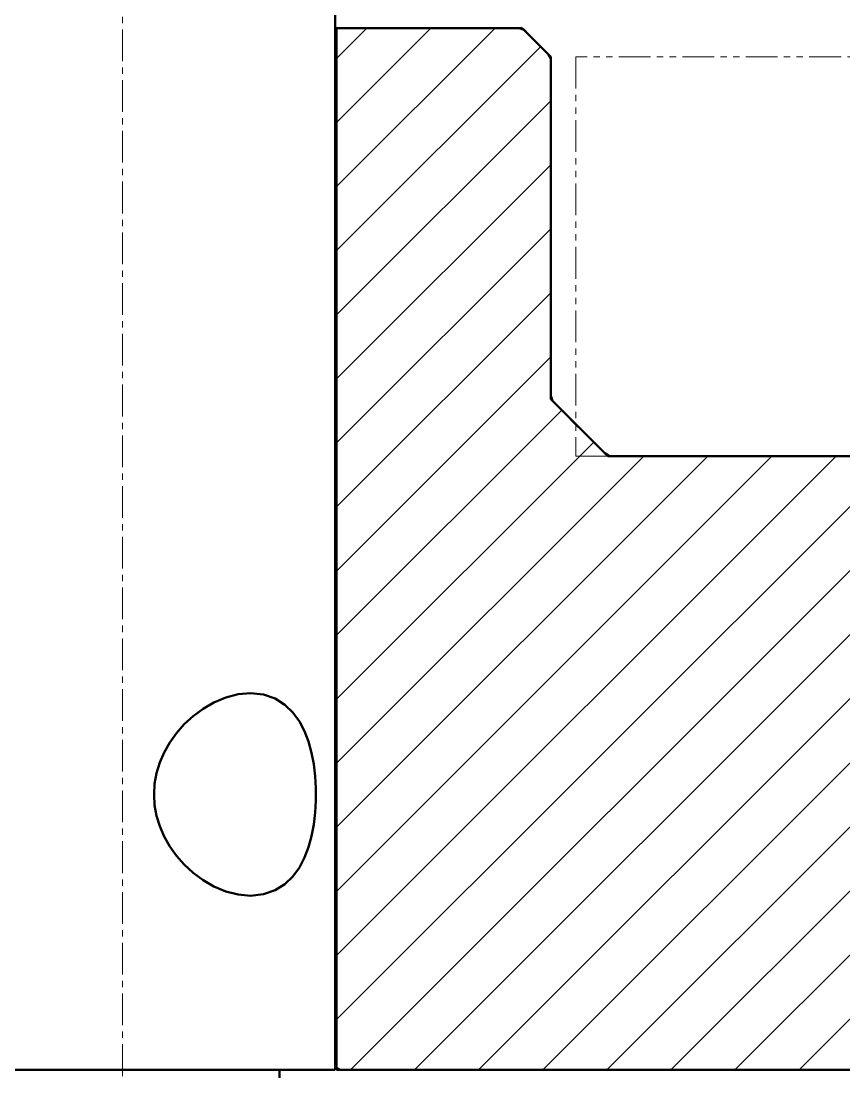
# Model space of a CAD drawing. Header units: millimetres. Extents: x 0 to 1682, y 0 to 1188.
# Drawn here: x 552.9 to 610.5, y 786.9 to 860.5 of the extents above; entities that cross this region are included whole.
import ezdxf

# ---------------------------------------------------------------- set-up
doc = ezdxf.new("R2010")
doc.units = ezdxf.units.MM
doc.header["$LTSCALE"] = 0.7
doc.linetypes.add('CENTER', pattern=[5.08, 3.175, -0.635, 0.635, -0.635])
doc.linetypes.add('PHANTOM', pattern=[6.35, 3.175, -0.635, 0.635, -0.635, 0.635, -0.635])
for name, color, linetype, lineweight in [('07_ОСИ', 2, 'CENTER', 18), ('20_ВИДИМЫЕ', 7, 'Continuous', 50), ('23_ШТРИХОВКА', 7, 'Continuous', 18), ('24_ФАНТОМ', 7, 'PHANTOM', 18)]:
    doc.layers.add(name, color=color, linetype=linetype, lineweight=lineweight)

msp = doc.modelspace()

# ---------------------------------------------------------------- hatches: boundary and pattern name
at = {"layer": '23_ШТРИХОВКА'}
h = msp.add_hatch(dxfattribs=at)
h.set_pattern_fill('ANSI31')
h.paths.add_polyline_path([(640.3, 784), (639.899, 784), (639.499, 784), (639.099, 784), (638.699, 784), (638.299, 784), (637.899, 784), (637.498, 784), (637.098, 784), (636.698, 784), (636.298, 784), (635.898, 784), (635.498, 784), (635.098, 784), (634.697, 784), (634.297, 784), (633.897, 784), (633.497, 784), (633.097, 784), (632.697, 784), (632.296, 784), (631.896, 784), (631.496, 784), (631.096, 784), (630.696, 784), (630.296, 784), (629.895, 784), (629.495, 784), (629.095, 784), (628.695, 784), (628.295, 784), (627.895, 784), (627.495, 784), (627.094, 784), (626.694, 784), (626.294, 784), (625.894, 784), (625.494, 784), (625.094, 784), (624.693, 784), (624.293, 784), (623.893, 784), (623.493, 784), (623.093, 784), (622.693, 784), (622.293, 784), (621.892, 784), (621.494, 784.026), (621.133, 784.191), (620.864, 784.484), (620.715, 784.854), (620.589, 785.234), (620.462, 785.614), (620.336, 785.993), (620.207, 786.372), (619.989, 786.705), (619.658, 786.925), (619.268, 787), (618.868, 787), (618.468, 787), (618.068, 787), (617.667, 787), (617.267, 787), (616.867, 787), (616.467, 787), (616.067, 787), (615.667, 787), (615.266, 787), (614.866, 787), (614.466, 787), (614.066, 787), (613.666, 787), (613.266, 787), (612.866, 787), (612.465, 787), (612.065, 787), (611.665, 787), (611.265, 787), (610.865, 787), (610.465, 787), (610.064, 787), (609.664, 787), (609.264, 787), (608.864, 787), (608.464, 787), (608.064, 787), (607.663, 787), (607.263, 787), (606.863, 787), (606.463, 787), (606.063, 787), (605.663, 787), (605.263, 787), (604.862, 787), (604.462, 787), (604.062, 787), (603.662, 787), (603.262, 787), (602.862, 787), (602.461, 787), (602.061, 787), (601.661, 787), (601.261, 787), (600.861, 787), (600.461, 787), (600.061, 787), (599.66, 787), (599.26, 787), (598.86, 787), (598.46, 787), (598.06, 787), (597.66, 787), (597.259, 787), (596.859, 787), (596.459, 787), (596.059, 787), (595.659, 787), (595.259, 787), (594.859, 787), (594.458, 787), (594.058, 787), (593.658, 787), (593.258, 787), (592.858, 787), (592.458, 787), (592.057, 787), (591.657, 787), (591.257, 787), (590.857, 787), (590.457, 787), (590.057, 787), (589.656, 787), (589.256, 787), (588.856, 787), (588.456, 787), (588.056, 787), (587.656, 787), (587.256, 787), (586.855, 787), (586.455, 787), (586.055, 787), (585.655, 787), (585.255, 787), (584.855, 787), (584.454, 787), (584.054, 787), (583.654, 787), (583.254, 787), (582.854, 787), (582.454, 787), (582.054, 787), (581.653, 787), (581.253, 787), (580.853, 787), (580.453, 787), (580.053, 787), (579.653, 787), (579.252, 787), (578.852, 787), (578.452, 787), (578.052, 787), (577.652, 787), (577.252, 787), (576.852, 787), (576.451, 787), (576.051, 787), (575.651, 787), (575.251, 787), (575, 787.149), (575, 787.549), (575, 787.95), (575, 788.35), (575, 788.75), (575, 789.15), (575, 789.55), (575, 789.95), (575, 790.35), (575, 790.751), (575, 791.151), (575, 791.551), (575, 791.951), (575, 792.351), (575, 792.751), (575, 793.152), (575, 793.552), (575, 793.952), (575, 794.352), (575, 794.752), (575, 795.152), (575, 795.553), (575, 795.953), (575, 796.353), (575, 796.753), (575, 797.153), (575, 797.553), (575, 797.953), (575, 798.354), (575, 798.754), (575, 799.154), (575, 799.554), (575, 799.954), (575, 800.354), (575, 800.755), (575, 801.155), (575, 801.555), (575, 801.955), (575, 802.355), (575, 802.755), (575, 803.155), (575, 803.556), (575, 803.956), (575, 804.356), (575, 804.756), (575, 805.156), (575, 805.556), (575, 805.957), (575, 806.357), (575, 806.757), (575, 807.157), (575, 807.557), (575, 807.957), (575, 808.357), (575, 808.758), (575, 809.158), (575, 809.558), (575, 809.958), (575, 810.358), (575, 810.758), (575, 811.159), (575, 811.559), (575, 811.959), (575, 812.359), (575, 812.759), (575, 813.159), (575, 813.56), (575, 813.96), (575, 814.36), (575, 814.76), (575, 815.16), (575, 815.56), (575, 815.96), (575, 816.361), (575, 816.761), (575, 817.161), (575, 817.561), (575, 817.961), (575, 818.361), (575, 818.762), (575, 819.162), (575, 819.562), (575, 819.962), (575, 820.362), (575, 820.762), (575, 821.162), (575, 821.563), (575, 821.963), (575, 822.363), (575, 822.763), (575, 823.163), (575, 823.563), (575, 823.964), (575, 824.364), (575, 824.764), (575, 825.164), (575, 825.564), (575, 825.964), (575, 826.364), (575, 826.765), (575, 827.165), (575, 827.565), (575, 827.965), (575, 828.365), (575, 828.765), (575, 829.166), (575, 829.566), (575, 829.966), (575, 830.366), (575, 830.766), (575, 831.166), (575, 831.567), (575, 831.967), (575, 832.367), (575, 832.767), (575, 833.167), (575, 833.567), (575, 833.967), (575, 834.368), (575, 834.768), (575, 835.168), (575, 835.568), (575, 835.968), (575, 836.368), (575, 836.769), (575, 837.169), (575, 837.569), (575, 837.969), (575, 838.369), (575, 838.769), (575, 839.169), (575, 839.57), (575, 839.97), (575, 840.37), (575, 840.77), (575, 841.17), (575, 841.57), (575, 841.971), (575, 842.371), (575, 842.771), (575, 843.171), (575, 843.571), (575, 843.971), (575, 844.371), (575, 844.772), (575, 845.172), (575, 845.572), (575, 845.972), (575, 846.372), (575, 846.772), (575, 847.173), (575, 847.573), (575, 847.973), (575, 848.373), (575, 848.773), (575, 849.173), (575, 849.574), (575, 849.974), (575, 850.374), (575, 850.774), (575, 851.174), (575, 851.574), (575, 851.974), (575, 852.375), (575, 852.775), (575, 853.175), (575, 853.575), (575, 853.975), (575, 854.375), (575, 854.776), (575, 855.176), (575, 855.576), (575, 855.976), (575, 856.376), (575, 856.776), (575, 857.176), (575, 857.577), (575, 857.977), (575, 858.377), (575, 858.777), (575, 859.177), (575, 859.577), (575, 859.978), (575.378, 860), (575.778, 860), (576.178, 860), (576.578, 860), (576.978, 860), (577.378, 860), (577.779, 860), (578.179, 860), (578.579, 860), (578.979, 860), (579.379, 860), (579.779, 860), (580.18, 860), (580.58, 860), (580.98, 860), (581.38, 860), (581.78, 860), (582.18, 860), (582.581, 860), (582.981, 860), (583.381, 860), (583.781, 860), (584.181, 860), (584.581, 860), (584.981, 860), (585.382, 860), (585.782, 860), (586.182, 860), (586.582, 860), (586.982, 860), (587.382, 860), (587.783, 860), (588.129, 859.871), (588.412, 859.588), (588.695, 859.305), (588.978, 859.022), (589.261, 858.739), (589.544, 858.456), (589.827, 858.173), (590, 857.845), (590, 857.445), (590, 857.044), (590, 856.644), (590, 856.244), (590, 855.844), (590, 855.444), (590, 855.044), (590, 854.643), (590, 854.243), (590, 853.843), (590, 853.443), (590, 853.043), (590, 852.643), (590, 852.242), (590, 851.842), (590, 851.442), (590, 851.042), (590, 850.642), (590, 850.242), (590, 849.842), (590, 849.441), (590, 849.041), (590, 848.641), (590, 848.241), (590, 847.841), (590, 847.441), (590, 847.04), (590, 846.64), (590, 846.24), (590, 845.84), (590, 845.44), (590, 845.04), (590, 844.64), (590, 844.239), (590, 843.839), (590, 843.439), (590, 843.039), (590, 842.639), (590, 842.239), (590, 841.838), (590, 841.438), (590, 841.038), (590, 840.638), (590, 840.238), (590, 839.838), (590, 839.438), (590, 839.037), (590, 838.637), (590, 838.237), (590, 837.837), (590, 837.437), (590, 837.037), (590, 836.636), (590, 836.236), (590, 835.836), (590, 835.436), (590, 835.036), (590, 834.636), (590, 834.235), (590.116, 833.884), (590.399, 833.601), (590.682, 833.318), (590.965, 833.035), (591.248, 832.752), (591.531, 832.469), (591.814, 832.186), (592.097, 831.903), (592.38, 831.62), (592.663, 831.337), (592.946, 831.054), (593.229, 830.771), (593.512, 830.488), (593.795, 830.205), (594.11, 830), (594.51, 830), (594.91, 830), (595.31, 830), (595.711, 830), (596.111, 830), (596.511, 830), (596.911, 830), (597.311, 830), (597.711, 830), (598.112, 830), (598.512, 830), (598.912, 830), (599.312, 830), (599.712, 830), (600.112, 830), (600.512, 830), (600.913, 830), (601.313, 830), (601.713, 830), (602.113, 830), (602.513, 830), (602.913, 830), (603.314, 830), (603.714, 830), (604.114, 830), (604.514, 830), (604.914, 830), (605.314, 830), (605.714, 830), (606.115, 830), (606.515, 830), (606.915, 830), (607.315, 830), (607.715, 830), (608.115, 830), (608.516, 830), (608.916, 830), (609.316, 830), (609.716, 830), (610.116, 830), (610.516, 830), (610.917, 830), (611.317, 830), (611.717, 830), (612.117, 830), (612.517, 830), (612.917, 830), (613.317, 830), (613.718, 830), (614.118, 830), (614.518, 830), (614.918, 830), (615.318, 830), (615.718, 830), (616.119, 830), (616.519, 830), (616.919, 830), (617.319, 830), (617.719, 830), (618.119, 830), (618.519, 830), (618.92, 830), (619.32, 830), (619.72, 830), (620.12, 830), (620.52, 830), (620.92, 830), (621.321, 830), (621.721, 830), (622.121, 830), (622.521, 830), (622.921, 830), (623.321, 830), (623.721, 830), (624.122, 830), (624.522, 830), (624.922, 830), (625.322, 830), (625.722, 830), (626.122, 830), (626.523, 830), (626.923, 830), (627.323, 830), (627.723, 830), (628.123, 830), (628.523, 830), (628.924, 830), (629.324, 830), (629.724, 830), (630.124, 830), (630.524, 830), (630.924, 830), (631.324, 830), (631.724, 829.986), (632.095, 829.843), (632.381, 829.567), (632.537, 829.201), (632.557, 828.803), (632.557, 828.402), (632.557, 828.002), (632.557, 827.602), (632.557, 827.202), (632.557, 826.802), (632.557, 826.402), (632.557, 826.002), (632.557, 825.601), (632.557, 825.201), (632.557, 824.801), (632.557, 824.401), (632.557, 824.001), (632.557, 823.601), (632.557, 823.2), (632.557, 822.8), (632.557, 822.4), (632.557, 822), (632.557, 821.6), (632.557, 821.2), (632.557, 820.8), (632.557, 820.399), (632.557, 819.999), (632.557, 819.599), (632.557, 819.199), (632.557, 818.799), (632.557, 818.399), (632.557, 817.998), (632.557, 817.598), (632.557, 817.198), (632.557, 816.798), (632.557, 816.398), (632.557, 815.998), (632.557, 815.598), (632.557, 815.197), (632.557, 814.797), (632.557, 814.397), (632.557, 813.997), (632.557, 813.597), (632.64, 813.223), (632.869, 812.895), (633.099, 812.567), (633.328, 812.239), (633.558, 811.911), (633.787, 811.584), (634.017, 811.256), (634.246, 810.928), (634.476, 810.6), (634.705, 810.273), (634.935, 809.945), (635.164, 809.617), (635.394, 809.289), (635.623, 808.961), (635.853, 808.634), (636.083, 808.306), (636.312, 807.978), (636.542, 807.65), (636.771, 807.322), (637.001, 806.995), (637.23, 806.667), (637.46, 806.339), (637.689, 806.011), (637.919, 805.684), (638.148, 805.356), (638.378, 805.028), (638.607, 804.7), (638.837, 804.372), (639.066, 804.045), (639.296, 803.717), (639.525, 803.389), (639.755, 803.061), (639.984, 802.733), (640.214, 802.406), (640.443, 802.078), (640.673, 801.75), (640.902, 801.422), (641.132, 801.094), (641.361, 800.767), (641.591, 800.439), (641.821, 800.111), (642.05, 799.783), (642.28, 799.456), (642.509, 799.128), (642.739, 798.8), (642.968, 798.472), (643.198, 798.144), (643.427, 797.817), (643.657, 797.489), (643.886, 797.161), (644.116, 796.833), (644.345, 796.505), (644.575, 796.178), (644.804, 795.85), (645.034, 795.522), (645.263, 795.194), (645.493, 794.867), (645.722, 794.539), (645.952, 794.211), (646.181, 793.883), (646.411, 793.555), (646.63, 793.22), (646.826, 792.872), (646.998, 792.511), (647.146, 792.139), (647.269, 791.758), (647.366, 791.37), (647.437, 790.976), (647.482, 790.579), (647.5, 790.179), (647.496, 789.779), (647.468, 789.38), (647.413, 788.983), (647.332, 788.592), (647.226, 788.206), (647.093, 787.828), (646.936, 787.461), (646.755, 787.104), (646.55, 786.76), (646.323, 786.431), (646.074, 786.117), (645.805, 785.821), (645.517, 785.543), (645.211, 785.286), (644.889, 785.049), (644.552, 784.834), (644.2, 784.642), (643.837, 784.474), (643.464, 784.331), (643.082, 784.212), (642.692, 784.12), (642.298, 784.053), (641.9, 784.013), (641.5, 784), (641.1, 784), (640.7, 784)])

# ---------------------------------------------------------------- linework, layer by layer
at = {"layer": '07_ОСИ'}
msp.add_line((560, 687), (560, 910), dxfattribs=at)
at = {"layer": '20_ВИДИМЫЕ'}
for points in [[(574.9, 787), (574.9, 861)], [(574.9, 860), (574.93, 860), (574.955, 860), (574.975, 860), (574.989, 860), (574.997, 860), (575, 860)], [(575, 860), (575, 787)], [(588, 860), (575, 860)], [(610.865, 787), (610.465, 787), (610.064, 787), (609.664, 787), (609.264, 787), (608.864, 787), (608.464, 787), (608.064, 787), (607.663, 787), (607.263, 787), (606.863, 787), (606.463, 787), (606.063, 787), (605.663, 787), (605.263, 787), (604.862, 787), (604.462, 787), (604.062, 787), (603.662, 787), (603.262, 787), (602.862, 787), (602.461, 787), (602.061, 787), (601.661, 787), (601.261, 787), (600.861, 787), (600.461, 787), (600.061, 787), (599.66, 787), (599.26, 787), (598.86, 787), (598.46, 787), (598.06, 787), (597.66, 787), (597.259, 787), (596.859, 787), (596.459, 787), (596.059, 787), (595.659, 787), (595.259, 787), (594.859, 787), (594.458, 787), (594.058, 787), (593.658, 787), (593.258, 787), (592.858, 787), (592.458, 787), (592.057, 787), (591.657, 787), (591.257, 787), (590.857, 787), (590.457, 787), (590.057, 787), (589.656, 787), (589.256, 787), (588.856, 787), (588.456, 787), (588.056, 787), (587.656, 787), (587.256, 787), (586.855, 787), (586.455, 787), (586.055, 787), (585.655, 787), (585.255, 787), (584.855, 787), (584.454, 787), (584.054, 787), (583.654, 787), (583.254, 787), (582.854, 787), (582.454, 787), (582.054, 787), (581.653, 787), (581.253, 787), (580.853, 787), (580.453, 787), (580.053, 787), (579.653, 787), (579.252, 787), (578.852, 787), (578.452, 787), (578.052, 787), (577.652, 787), (577.252, 787), (576.852, 787), (576.451, 787), (576.051, 787), (575.651, 787), (575.251, 787), (575, 787.149), (575, 787.549), (575, 787.95), (575, 788.35), (575, 788.75), (575, 789.15), (575, 789.55), (575, 789.95), (575, 790.35), (575, 790.751), (575, 791.151), (575, 791.551), (575, 791.951), (575, 792.351), (575, 792.751), (575, 793.152), (575, 793.552), (575, 793.952), (575, 794.352), (575, 794.752), (575, 795.152), (575, 795.553), (575, 795.953), (575, 796.353), (575, 796.753), (575, 797.153), (575, 797.553), (575, 797.953), (575, 798.354), (575, 798.754), (575, 799.154), (575, 799.554), (575, 799.954), (575, 800.354), (575, 800.755), (575, 801.155), (575, 801.555), (575, 801.955), (575, 802.355), (575, 802.755), (575, 803.155), (575, 803.556), (575, 803.956), (575, 804.356), (575, 804.756), (575, 805.156), (575, 805.556), (575, 805.957), (575, 806.357), (575, 806.757), (575, 807.157), (575, 807.557), (575, 807.957), (575, 808.357), (575, 808.758), (575, 809.158), (575, 809.558), (575, 809.958), (575, 810.358), (575, 810.758), (575, 811.159), (575, 811.559), (575, 811.959), (575, 812.359), (575, 812.759), (575, 813.159), (575, 813.56), (575, 813.96), (575, 814.36), (575, 814.76), (575, 815.16), (575, 815.56), (575, 815.96), (575, 816.361), (575, 816.761), (575, 817.161), (575, 817.561), (575, 817.961), (575, 818.361), (575, 818.762), (575, 819.162), (575, 819.562), (575, 819.962), (575, 820.362), (575, 820.762), (575, 821.162), (575, 821.563), (575, 821.963), (575, 822.363), (575, 822.763), (575, 823.163), (575, 823.563), (575, 823.964), (575, 824.364), (575, 824.764), (575, 825.164), (575, 825.564), (575, 825.964), (575, 826.364), (575, 826.765), (575, 827.165), (575, 827.565), (575, 827.965), (575, 828.365), (575, 828.765), (575, 829.166), (575, 829.566), (575, 829.966), (575, 830.366), (575, 830.766), (575, 831.166), (575, 831.567), (575, 831.967), (575, 832.367), (575, 832.767), (575, 833.167), (575, 833.567), (575, 833.967), (575, 834.368), (575, 834.768), (575, 835.168), (575, 835.568), (575, 835.968), (575, 836.368), (575, 836.769), (575, 837.169), (575, 837.569), (575, 837.969), (575, 838.369), (575, 838.769), (575, 839.169), (575, 839.57), (575, 839.97), (575, 840.37), (575, 840.77), (575, 841.17), (575, 841.57), (575, 841.971), (575, 842.371), (575, 842.771), (575, 843.171), (575, 843.571), (575, 843.971), (575, 844.371), (575, 844.772), (575, 845.172), (575, 845.572), (575, 845.972), (575, 846.372), (575, 846.772), (575, 847.173), (575, 847.573), (575, 847.973), (575, 848.373), (575, 848.773), (575, 849.173), (575, 849.574), (575, 849.974), (575, 850.374), (575, 850.774), (575, 851.174), (575, 851.574), (575, 851.974), (575, 852.375), (575, 852.775), (575, 853.175), (575, 853.575), (575, 853.975), (575, 854.375), (575, 854.776), (575, 855.176), (575, 855.576), (575, 855.976), (575, 856.376), (575, 856.776), (575, 857.176), (575, 857.577), (575, 857.977), (575, 858.377), (575, 858.777), (575, 859.177), (575, 859.577), (575, 859.978), (575.378, 860), (575.778, 860), (576.178, 860), (576.578, 860), (576.978, 860), (577.378, 860), (577.779, 860), (578.179, 860), (578.579, 860), (578.979, 860), (579.379, 860), (579.779, 860), (580.18, 860), (580.58, 860), (580.98, 860), (581.38, 860), (581.78, 860), (582.18, 860), (582.581, 860), (582.981, 860), (583.381, 860), (583.781, 860), (584.181, 860), (584.581, 860), (584.981, 860), (585.382, 860), (585.782, 860), (586.182, 860), (586.582, 860), (586.982, 860), (587.382, 860), (587.783, 860), (588.129, 859.871), (588.412, 859.588), (588.695, 859.305), (588.978, 859.022), (589.261, 858.739), (589.544, 858.456), (589.827, 858.173), (590, 857.845), (590, 857.445), (590, 857.044), (590, 856.644), (590, 856.244), (590, 855.844), (590, 855.444), (590, 855.044), (590, 854.643), (590, 854.243), (590, 853.843), (590, 853.443), (590, 853.043), (590, 852.643), (590, 852.242), (590, 851.842), (590, 851.442), (590, 851.042), (590, 850.642), (590, 850.242), (590, 849.842), (590, 849.441), (590, 849.041), (590, 848.641), (590, 848.241), (590, 847.841), (590, 847.441), (590, 847.04), (590, 846.64), (590, 846.24), (590, 845.84), (590, 845.44), (590, 845.04), (590, 844.64), (590, 844.239), (590, 843.839), (590, 843.439), (590, 843.039), (590, 842.639), (590, 842.239), (590, 841.838), (590, 841.438), (590, 841.038), (590, 840.638), (590, 840.238), (590, 839.838), (590, 839.438), (590, 839.037), (590, 838.637), (590, 838.237), (590, 837.837), (590, 837.437), (590, 837.037), (590, 836.636), (590, 836.236), (590, 835.836), (590, 835.436), (590, 835.036), (590, 834.636), (590, 834.235), (590.116, 833.884), (590.399, 833.601), (590.682, 833.318), (590.965, 833.035), (591.248, 832.752), (591.531, 832.469), (591.814, 832.186), (592.097, 831.903), (592.38, 831.62), (592.663, 831.337), (592.946, 831.054), (593.229, 830.771), (593.512, 830.488), (593.795, 830.205), (594.11, 830), (594.51, 830), (594.91, 830), (595.31, 830), (595.711, 830), (596.111, 830), (596.511, 830), (596.911, 830), (597.311, 830), (597.711, 830), (598.112, 830), (598.512, 830), (598.912, 830), (599.312, 830), (599.712, 830), (600.112, 830), (600.512, 830), (600.913, 830), (601.313, 830), (601.713, 830), (602.113, 830), (602.513, 830), (602.913, 830), (603.314, 830), (603.714, 830), (604.114, 830), (604.514, 830), (604.914, 830), (605.314, 830), (605.714, 830), (606.115, 830), (606.515, 830), (606.915, 830), (607.315, 830), (607.715, 830), (608.115, 830), (608.516, 830), (608.916, 830), (609.316, 830), (609.716, 830), (610.116, 830), (610.516, 830), (610.917, 830)], [(590, 858), (588, 860)], [(590, 858), (590, 834)], [(594, 830), (590, 834)], [(594, 830), (631.557, 830)], [(568.967, 813.4), (568.102, 813.321), (567.238, 813.095), (566.41, 812.746), (565.645, 812.304), (564.95, 811.788), (564.328, 811.215), (563.781, 810.595), (563.312, 809.937), (562.923, 809.249), (562.615, 808.534), (562.393, 807.8), (562.258, 807.054), (562.213, 806.3), (562.258, 805.546), (562.393, 804.799), (562.616, 804.065), (562.923, 803.35), (563.313, 802.661), (563.782, 802.004), (564.329, 801.384), (564.952, 800.811), (565.647, 800.295), (566.411, 799.853), (567.239, 799.504), (568.103, 799.279), (568.967, 799.2)], [(568.967, 799.2), (569.889, 799.3), (570.702, 799.586), (571.385, 800.018), (571.943, 800.559), (572.394, 801.182), (572.753, 801.869), (573.034, 802.607), (573.247, 803.385), (573.4, 804.196), (573.499, 805.029), (573.548, 805.877), (573.548, 806.73), (573.499, 807.578), (573.399, 808.411), (573.245, 809.221), (573.032, 809.998), (572.751, 810.735), (572.392, 811.421), (571.941, 812.044), (571.383, 812.584), (570.7, 813.015), (569.888, 813.3), (568.967, 813.4)], [(552.237, 787), (553.306, 787), (554.471, 787), (555.663, 787), (556.864, 787), (558.118, 787), (559.373, 787), (560.627, 787), (561.882, 787), (563.136, 787), (564.337, 787), (565.529, 787), (566.694, 787), (567.763, 787), (568.832, 787), (569.8, 787), (570.693, 787), (571.586, 787), (572.273, 787), (572.945, 787), (573.544, 787), (573.961, 787), (574.378, 787), (574.617, 787), (574.759, 787), (574.9, 787)], [(571, 774.4), (571, 787)], [(575, 787), (619.279, 787)]]:
    msp.add_lwpolyline(points, dxfattribs=at)
at = {"layer": '24_ФАНТОМ'}
msp.add_lwpolyline([(487, 830), (528.25, 830), (528.25, 858), (499, 858), (499, 936), (637, 936), (637, 858), (591.75, 858), (591.75, 830), (649, 830), (649, 948), (487, 948), (487, 830)], dxfattribs=at)

doc.saveas('drawing.dxf')
